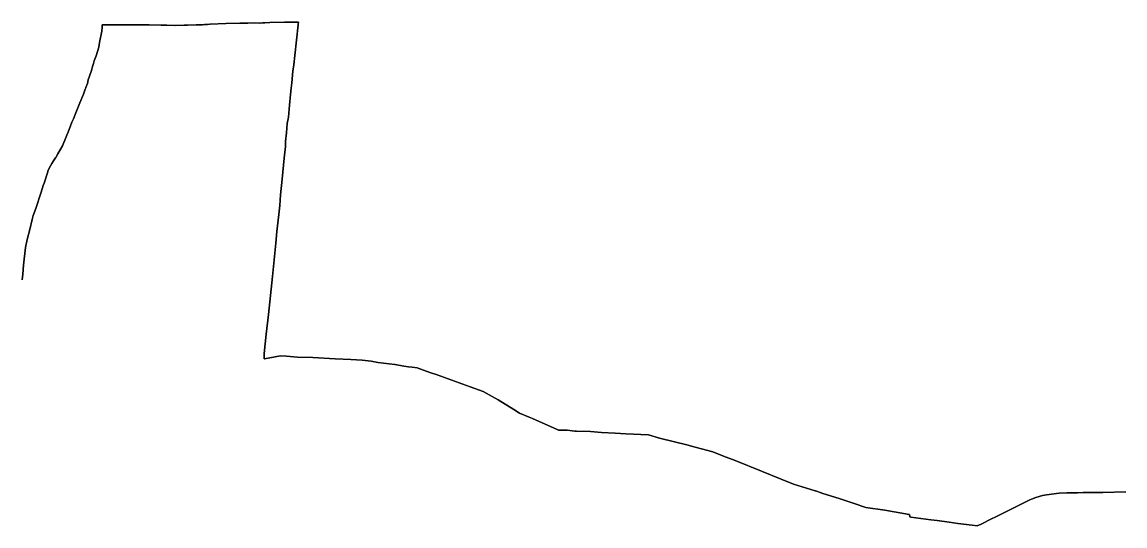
# Model space of a CAD drawing. Header units: inches. Extents: x 130170 to 284068, y 377793 to 804530.
# Drawn here: x 211289 to 213313, y 747692 to 748617 of the extents above; entities that cross this region are included whole.
import ezdxf

# ---------------------------------------------------------------- set-up
doc = ezdxf.new("R2010")
doc.units = ezdxf.units.IN
doc.header["$MEASUREMENT"] = 0
doc.layers.add('muni_il', color=7, linetype='Continuous')

msp = doc.modelspace()

# ---------------------------------------------------------------- linework, layer by layer
at = {"layer": 'muni_il'}
for points in [[(211288.9, 748143.5), (211290.2, 748153.5), (211290.2, 748153.7), (211291.8, 748170.4), (211295.2, 748203), (211298.6, 748217.6), (211303.1, 748235.6), (211307.7, 748254.3), (211309.4, 748261.4), (211314, 748274.1), (211323.4, 748302.7), (211328.5, 748318.4), (211328.8, 748319.1), (211336, 748341.6), (211336.2, 748342.1), (211336.5, 748342.9), (211338.8, 748348.6), (211343.8, 748356.8), (211346.9, 748362), (211350.3, 748367.1), (211350.8, 748367.9), (211354.7, 748374.8), (211363.1, 748389.3), (211375.4, 748419.1), (211380.3, 748432.6), (211382.9, 748437.7), (211383.5, 748439), (211387.8, 748449.7), (211395.2, 748468.6), (211401.5, 748484.5), (211404.9, 748493.4), (211406, 748496.1), (211406.1, 748496.3), (211406.2, 748496.6), (211409.2, 748504), (211410.6, 748510.6), (211415.5, 748525.8), (211418.6, 748536.9), (211419.9, 748540.8), (211421.3, 748545.2), (211424.8, 748554.9), (211429.8, 748570.6), (211431.4, 748579.2), (211435.3, 748600.1), (211435.9, 748607.2), (211436.2, 748611.7), (211437.1, 748611.7), (211442.3, 748611.8), (211442.4, 748611.8), (211498.6, 748611.6), (211498.6, 748611.6), (211522.4, 748611.4), (211522.4, 748611.4), (211544.5, 748611), (211554.9, 748610.9), (211569.6, 748610.5), (211569.7, 748610.5), (211586.5, 748610.8), (211587.1, 748610.8), (211592.6, 748611.2), (211592.8, 748611.2), (211608.4, 748611.6), (211613.1, 748611.4), (211613.1, 748611.4), (211620.1, 748611.6), (211620.4, 748611.6), (211624, 748611.9), (211624.8, 748612), (211629, 748612.3), (211629.5, 748612.3), (211633.4, 748612.5), (211634, 748612.5), (211663.1, 748613.9), (211688.8, 748614.3), (211703.2, 748614.5), (211716.1, 748614.9), (211716.3, 748614.9), (211725.2, 748614.8), (211725.8, 748614.8), (211730, 748614.9), (211734.5, 748615), (211734.8, 748615), (211743.5, 748615.6), (211770.8, 748616.3), (211794.5, 748616.6), (211795, 748616.6), (211796.3, 748616.6), (211796, 748612.6), (211795.9, 748611.8), (211789.8, 748555.1), (211787.5, 748538.2), (211786.2, 748526.4), (211784, 748504.9), (211783.1, 748495), (211781.9, 748483.8), (211779.8, 748463.8), (211777.7, 748442.2), (211775.8, 748430.1), (211774.5, 748413.1), (211772.3, 748397.3), (211772.2, 748388.3), (211769.9, 748366.9), (211766.5, 748328.3), (211763.5, 748299.5), (211761.8, 748279.8), (211760.1, 748263.4), (211756.6, 748232.2), (211754.8, 748210.6), (211748.5, 748149.2), (211746.2, 748126.3), (211741.1, 748079.6), (211737, 748043.5), (211735.3, 748026.1), (211733.6, 748008.2), (211733, 747998.5), (211733.8, 747998.6), (211763, 748004.1), (211774.4, 748003.4), (211794.6, 748001.7), (211822.4, 748000.5), (211863.5, 747998.3), (211892.5, 747996.9), (211913.3, 747996.1), (211929.6, 747993.8), (211941.9, 747991.8), (211973, 747987.8), (211973.5, 747987.7), (211989.6, 747985.1), (211997.9, 747983.8), (212005.2, 747982.9), (212014.2, 747981.8), (212037.6, 747973.1), (212051.1, 747968.8), (212111.6, 747946.8), (212135.4, 747938.6), (212162.6, 747923.2), (212191.4, 747905.4), (212201.9, 747898.9), (212219.6, 747891.4), (212225.7, 747888.9), (212249.3, 747878.5), (212269.9, 747869.1), (212273.7, 747867.3), (212284.1, 747867.1), (212289.3, 747867.1), (212303.6, 747865.8), (212306.7, 747865.5), (212332.1, 747864.7), (212352.5, 747863.2), (212377.4, 747861.8), (212397.3, 747860.7), (212438.4, 747858.6), (212458.8, 747852.9), (212511.6, 747839.8), (212513.5, 747839.3), (212515.3, 747838.9), (212557, 747827.6), (212576.3, 747819.9), (212597.4, 747811.6), (212646.2, 747791.9), (212681.9, 747777.7), (212704.9, 747768), (212744.8, 747755.8), (212745, 747755.8), (212755.5, 747752.1), (212757, 747751.7), (212790.3, 747741.4), (212816.3, 747732.8), (212837.6, 747725.7), (212872.3, 747720.6), (212916.9, 747712.6), (212917.5, 747712.5), (212918.3, 747708.1), (212920, 747707.9), (212956.9, 747702.9), (212968.3, 747701.4), (212990.6, 747698.3), (213006.5, 747696.2), (213032.8, 747693.1), (213041.7, 747691.6), (213049.1, 747694.9), (213068.1, 747704.4), (213076.1, 747708.4), (213115.1, 747727.9), (213121.6, 747731.2), (213138.7, 747739.4), (213141.5, 747740.9), (213149.6, 747743.9), (213155.8, 747745.8), (213161.9, 747747.4), (213168.8, 747748.8), (213192.6, 747751.8), (213206.2, 747752.3), (213211.7, 747752.4), (213225.8, 747752.6), (213236.3, 747752.7), (213253.4, 747753.1), (213272.5, 747753.2), (213314.4, 747753.9)], [(213314.4, 747753.9), (213272.5, 747753.2), (213253.4, 747753.1), (213236.3, 747752.7), (213225.8, 747752.6), (213211.7, 747752.4), (213206.2, 747752.3), (213192.6, 747751.8), (213168.8, 747748.8), (213161.9, 747747.4), (213155.8, 747745.8), (213149.6, 747743.9), (213141.5, 747740.9), (213138.7, 747739.4), (213121.6, 747731.2), (213115.1, 747727.9), (213076.1, 747708.4), (213068.1, 747704.4), (213049.1, 747694.9), (213041.7, 747691.6), (213032.8, 747693.1), (213006.5, 747696.2), (212990.6, 747698.3), (212968.3, 747701.4), (212956.9, 747702.9), (212920, 747707.9), (212918.3, 747708.1), (212917.5, 747712.5), (212916.9, 747712.6), (212872.3, 747720.6), (212837.6, 747725.7), (212816.3, 747732.8), (212790.3, 747741.4), (212757, 747751.7), (212755.5, 747752.1), (212745, 747755.8), (212744.8, 747755.8), (212704.9, 747768), (212681.9, 747777.7), (212646.2, 747791.9), (212597.4, 747811.6), (212576.3, 747819.9), (212557, 747827.6), (212515.3, 747838.9), (212513.5, 747839.3), (212511.6, 747839.8), (212458.8, 747852.9), (212438.4, 747858.6), (212397.3, 747860.7), (212377.4, 747861.8), (212352.5, 747863.2), (212332.1, 747864.7), (212306.7, 747865.5), (212303.6, 747865.8), (212289.3, 747867.1), (212284.1, 747867.1), (212273.7, 747867.3), (212269.9, 747869.1), (212249.3, 747878.5), (212225.7, 747888.9), (212219.6, 747891.4), (212201.9, 747898.9), (212191.4, 747905.4), (212162.6, 747923.2), (212135.4, 747938.6), (212111.6, 747946.8), (212051.1, 747968.8), (212037.6, 747973.1), (212014.2, 747981.8), (212005.2, 747982.9), (211997.9, 747983.8), (211989.6, 747985.1), (211973.5, 747987.7), (211973, 747987.8), (211941.9, 747991.8), (211929.6, 747993.8), (211913.3, 747996.1), (211892.5, 747996.9), (211863.5, 747998.3), (211822.4, 748000.5), (211794.6, 748001.7), (211774.4, 748003.4), (211763, 748004.1), (211733.8, 747998.6), (211733, 747998.5), (211733.6, 748008.2), (211735.3, 748026.1), (211737, 748043.5), (211741.1, 748079.6), (211746.2, 748126.3), (211748.5, 748149.2), (211754.8, 748210.6), (211756.6, 748232.2), (211760.1, 748263.4), (211761.8, 748279.8), (211763.5, 748299.5), (211766.5, 748328.3), (211769.9, 748366.9), (211772.2, 748388.3), (211772.3, 748397.3), (211774.5, 748413.1), (211775.8, 748430.1), (211777.7, 748442.2), (211779.8, 748463.8), (211781.9, 748483.8), (211783.1, 748495), (211784, 748504.9), (211786.2, 748526.4), (211787.5, 748538.2), (211789.8, 748555.1), (211795.9, 748611.8), (211796, 748612.6), (211796.3, 748616.6), (211795, 748616.6), (211794.5, 748616.6), (211770.8, 748616.3), (211743.5, 748615.6), (211734.8, 748615), (211734.5, 748615), (211730, 748614.9), (211725.8, 748614.8), (211725.2, 748614.8), (211716.3, 748614.9), (211716.1, 748614.9), (211703.2, 748614.5), (211688.8, 748614.3), (211663.1, 748613.9), (211634, 748612.5), (211633.4, 748612.5), (211629.5, 748612.3), (211629, 748612.3), (211624.8, 748612), (211624, 748611.9), (211620.4, 748611.6), (211620.1, 748611.6), (211613.1, 748611.4), (211613.1, 748611.4), (211608.4, 748611.6), (211592.8, 748611.2), (211592.6, 748611.2), (211587.1, 748610.8), (211586.5, 748610.8), (211569.7, 748610.5), (211569.6, 748610.5), (211554.9, 748610.9), (211544.5, 748611), (211522.4, 748611.4), (211522.4, 748611.4), (211498.6, 748611.6), (211498.6, 748611.6), (211442.4, 748611.8), (211442.3, 748611.8), (211437.1, 748611.7), (211436.2, 748611.7), (211435.9, 748607.2), (211435.3, 748600.1), (211431.4, 748579.2), (211429.8, 748570.6), (211424.8, 748554.9), (211421.3, 748545.2), (211419.9, 748540.8), (211418.6, 748536.9), (211415.5, 748525.8), (211410.6, 748510.6), (211409.2, 748504), (211406.2, 748496.6), (211406.1, 748496.3), (211406, 748496.1), (211404.9, 748493.4), (211401.5, 748484.5), (211395.2, 748468.6), (211387.8, 748449.7), (211383.5, 748439), (211382.9, 748437.7), (211380.3, 748432.6), (211375.4, 748419.1), (211363.1, 748389.3), (211354.7, 748374.8), (211350.8, 748367.9), (211350.3, 748367.1), (211346.9, 748362), (211343.8, 748356.8), (211338.8, 748348.6), (211336.5, 748342.9), (211336.2, 748342.1), (211336, 748341.6), (211328.8, 748319.1), (211328.5, 748318.4), (211323.4, 748302.7), (211314, 748274.1), (211309.4, 748261.4), (211307.7, 748254.3), (211303.1, 748235.6), (211298.6, 748217.6), (211295.2, 748203), (211291.8, 748170.4), (211290.2, 748153.7), (211290.2, 748153.5), (211288.9, 748143.5)]]:
    msp.add_lwpolyline(points, dxfattribs=at)

doc.saveas('drawing.dxf')
